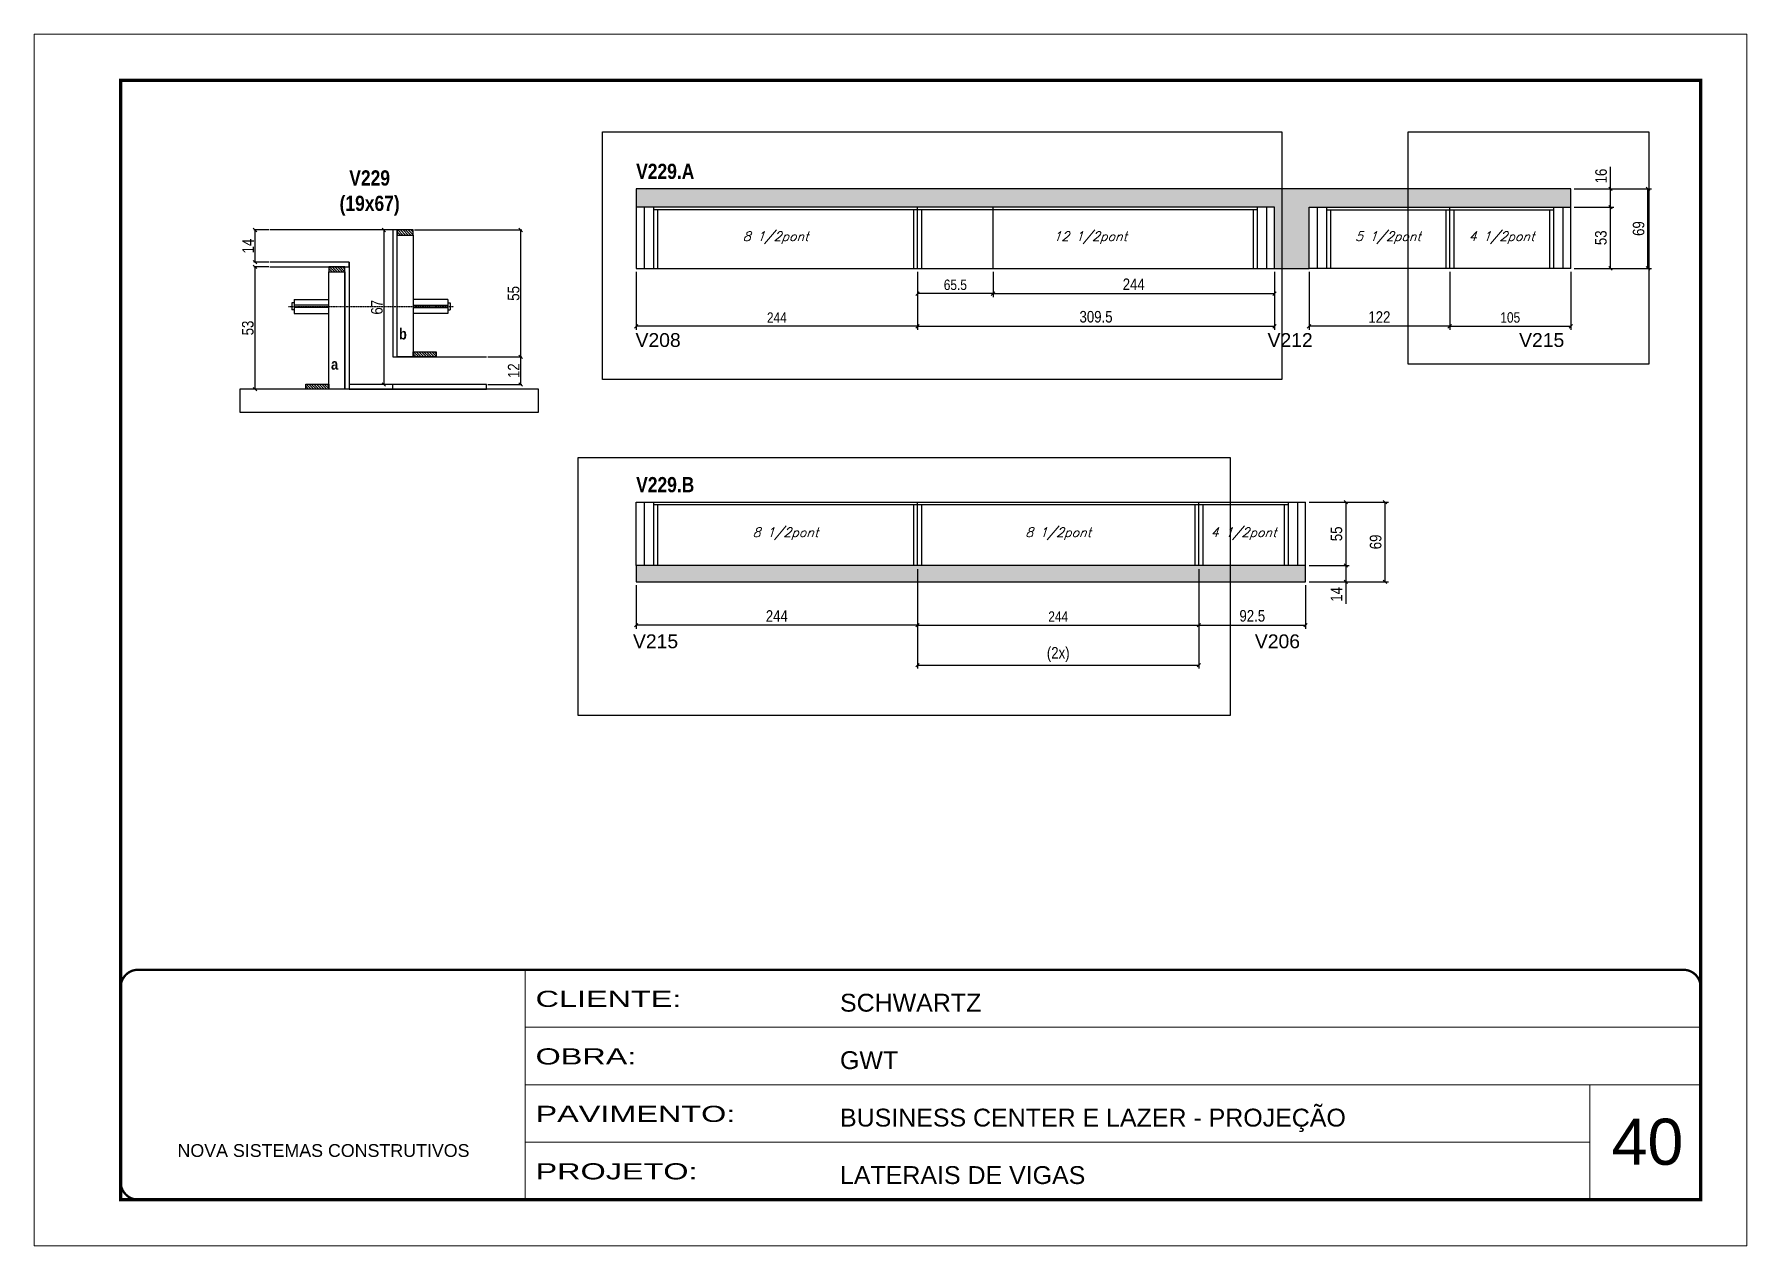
# Model space of a CAD drawing. Extents: x 2603 to 22413, y 1253 to 30260.
# Drawn here: x 7358 to 8843, y 18482 to 19532 of the extents above; entities that cross this region are included whole.
import ezdxf

# ---------------------------------------------------------------- set-up
doc = ezdxf.new("R2010")
doc.units = 0
for name, pattern in [('CONTINUO', [0]), ('DASHED', [0.75, 0.5, -0.25]), ('HIDDEN', [0.375, 0.25, -0.125])]:
    doc.linetypes.add(name, pattern=pattern)
for name, color, linetype in [('5', 5, 'Continuous'), ('barrote', 251, 'Continuous'), ('COTA', 241, 'Continuous'), ('detalhes', 4, 'Continuous'), ('NOMENCLATURA', 7, 'Continuous'), ('Painéis', 200, 'Continuous'), ('SARR_2.2x10', 60, 'Continuous'), ('SARR_2.2x7', 40, 'Continuous'), ('SARR_3.5x7', 81, 'Continuous'), ('TENSOR', 3, 'Continuous'), ('texto', 7, 'Continuous')]:
    doc.layers.add(name, color=color, linetype=linetype)
for name, color, linetype, lineweight in [('CARIMBO', 255, 'Continuous', 9), ('CONCRETO', 251, 'Continuous', 25), ('Folhas', 255, 'Continuous', 9), ('SARRAFO DE PRESSAO', 251, 'DASHED', 9)]:
    doc.layers.add(name, color=color, linetype=linetype, lineweight=lineweight)
doc.styles.add('ARIAL', font='arial.ttf')
doc.styles.add('COTA TECNICA', font='techl___.ttf', dxfattribs={"height": 10})
doc.styles.add('COTA TECNICA 2X', font='techl___.ttf', dxfattribs={"height": 10})
doc.styles.add('COTA TECNICA-50', font='techl___.ttf', dxfattribs={"height": 9})
doc.styles.add('Romans', font='romans.shx')
doc.styles.get("Standard").update_dxf_attribs({"font": 'arial.ttf'})
doc.styles.add('TECNICA', font='techb___.ttf', dxfattribs={"height": 10})
doc.styles.add('Tecnologia', font='')
doc.styles.get('Tecnologia').set_extended_font_data('Forgotten Futurist')
doc.dimstyles.new('COTA PAINEL-50', dxfattribs={"dimtxt": 9, "dimasz": 3, "dimexe": 3, "dimexo": 3, "dimgap": 3, "dimtad": 1, "dimdec": 1, "dimzin": 12, "dimdsep": 46, "dimtxsty": 'COTA TECNICA-50', "dimblk1": 'OBLIQUE', "dimblk2": 'OBLIQUE', "dimsah": 1, "dimcen": 0.9, "dimclrd": 4, "dimclre": 4, "dimclrt": 240, "dimadec": 1, "dimazin": 3, "dimtfac": 1, "dimtdec": 1, "dimtmove": 0, "dimatfit": 3, "dimfxl": 1, "dimtolj": 1, "dimtzin": 12, "dimarcsym": 0})
doc.dimstyles.new('PAINEL', dxfattribs={"dimtxt": 10, "dimasz": 3, "dimexe": 3, "dimexo": 3, "dimgap": 3, "dimtad": 1, "dimdec": 1, "dimzin": 12, "dimdsep": 46, "dimtxsty": 'COTA TECNICA', "dimblk1": 'OBLIQUE', "dimblk2": 'OBLIQUE', "dimsah": 1, "dimcen": 0.9, "dimclrd": 4, "dimclre": 4, "dimclrt": 240, "dimadec": 1, "dimazin": 3, "dimtfac": 1, "dimtdec": 1, "dimtmove": 0, "dimatfit": 3, "dimfxl": 1, "dimtolj": 1, "dimtzin": 12, "dimarcsym": 0})
doc.dimstyles.new('SECAO', dxfattribs={"dimscale": 0.333333, "dimtxt": 5, "dimasz": 9, "dimexe": 3, "dimexo": 3, "dimgap": 3, "dimtad": 1, "dimdec": 1, "dimlfac": 0.5, "dimzin": 12, "dimdsep": 46, "dimtxsty": 'COTA TECNICA 2X', "dimblk1": 'OBLIQUE', "dimblk2": 'OBLIQUE', "dimsah": 1, "dimcen": 0.9, "dimclrd": 4, "dimclre": 4, "dimclrt": 240, "dimadec": 1, "dimazin": 3, "dimtfac": 1, "dimtdec": 1, "dimtmove": 0, "dimatfit": 3, "dimfxl": 1, "dimtolj": 1, "dimtzin": 12, "dimarcsym": 0})

# ---------------------------------------------------------------- blocks, each defined once
blk = doc.blocks.new('9999999999')
at = {"color": 30, "linetype": 'CONTINUO'}
for p, q in [((98564.6, 34230.2), (98564.6, 34429.4)), ((98564.6, 34379.6), (99584, 34379.6)), ((98564.6, 34329.8), (99488, 34329.8)), ((99584, 34329.8), (99488, 34329.8)), ((99488, 34329.8), (99488, 34230.2)), ((98564.6, 34280), (99488, 34280))]:
    blk.add_line(p, q, dxfattribs=at)
at = {"color": 30, "linetype": 'CONTINUO', "const_width": 2}
blk.add_lwpolyline([(99584, 34230.2), (99584, 34414.4, 0.414214), (99569, 34429.4), (98229, 34429.4, 0.414214), (98214, 34414.4), (98214, 34245.2, 0.414214), (98229, 34230.2), (99584, 34230.2)], format="xyb", dxfattribs=at)
at = {"layer": 'Folhas'}
blk.add_lwpolyline([(98139, 34190.2), (99624, 34190.2), (99624, 35240.2), (98139, 35240.2)], close=True, dxfattribs=at)
at = {"layer": 'Folhas', "color": 30, "const_width": 3}
blk.add_lwpolyline([(98214, 34230.2), (99584, 34230.2), (99584, 35200.2), (98214, 35200.2)], close=True, dxfattribs=at)
at = {"color": 7, "linetype": 'Continuous', "ltscale": 5, "style": 'ARIAL'}
for s, height, p in [('SCHWARTZ', 15.48, (98837.7, 34393.1)), ('GWT', 15.48, (98837.7, 34343.3)), ('BUSINESS CENTER E LAZER - PROJEÇÃO', 15.483, (98837.7, 34293.5)), ('NOVA SISTEMAS CONSTRUTIVOS', 11.059, (98263.2, 34267.2)), ('LATERAIS DE VIGAS', 15.483, (98837.7, 34243.7))]:
    blk.add_text(s, height=height, dxfattribs=at).set_placement(p)
at = {"layer": 'Folhas', "color": 7, "style": 'Tecnologia', "width": 1.5}
for s, p in [('CLIENTE:', (98573.7, 34397.2)), ('OBRA:', (98573.7, 34347.3)), ('PAVIMENTO:', (98573.7, 34297.5)), ('PROJETO:', (98573.7, 34247.7))]:
    blk.add_text(s, height=14, dxfattribs=at).set_placement(p)
blk = doc.blocks.new('_Oblique')
at = {"color": 0, "linetype": 'ByBlock', "lineweight": -2}
blk.add_line((-0.5, -0.5), (0.5, 0.5), dxfattribs=at)
blk = doc.blocks.new('*D400')
at = {"layer": 'COTA', "color": 4, "lineweight": -2, "transparency": 16777216}
for p, q in [((7561.3, 19330.4), (7548.4, 19330.4)), ((7549.4, 19224.4), (7549.4, 19330.4)), ((7592.4, 19224.4), (7548.4, 19224.4))]:
    blk.add_line(p, q, dxfattribs=at)
at = {"layer": 'Defpoints', "color": 0, "transparency": 16777216}
for p in [(7549.4, 19330.4), (7562.3, 19330.4), (7593.4, 19224.4)]:
    blk.add_point(p, dxfattribs=at)
at = {"layer": 'COTA', "color": 4, "lineweight": -2, "transparency": 16777216, "xscale": 3, "yscale": 3, "zscale": 3}
for p, rotation in [((7549.4, 19330.4), 90), ((7549.4, 19224.4), 270)]:
    blk.add_blockref('_Oblique', p, dxfattribs=dict(at, rotation=rotation))
at = {"layer": 'COTA', "color": 240, "transparency": 16777216, "insert": (7543.2, 19277.4), "char_height": 10, "attachment_point": 5, "rotation": 90, "style": 'COTA TECNICA 2X'}
blk.add_mtext('\\A1;53', dxfattribs=at)
blk = doc.blocks.new('*D2250')
at = {"layer": 'COTA', "color": 4, "lineweight": -2, "transparency": 16777216}
for p, q in [((7561.3, 19362.4), (7548.4, 19362.4)), ((7549.4, 19334.4), (7549.4, 19362.4)), ((7561.3, 19334.4), (7548.4, 19334.4))]:
    blk.add_line(p, q, dxfattribs=at)
at = {"layer": 'Defpoints', "color": 0, "transparency": 16777216}
for p in [(7549.4, 19362.4), (7562.3, 19362.4), (7562.3, 19334.4)]:
    blk.add_point(p, dxfattribs=at)
at = {"layer": 'COTA', "color": 4, "lineweight": -2, "transparency": 16777216, "xscale": 3, "yscale": 3, "zscale": 3}
for p, rotation in [((7549.4, 19362.4), 90), ((7549.4, 19334.4), 270)]:
    blk.add_blockref('_Oblique', p, dxfattribs=dict(at, rotation=rotation))
at = {"layer": 'COTA', "color": 240, "transparency": 16777216, "insert": (7543.4, 19348.4), "char_height": 10, "attachment_point": 5, "rotation": 90, "style": 'COTA TECNICA 2X'}
blk.add_mtext('\\A1;14', dxfattribs=at)
blk = doc.blocks.new('*D2251')
at = {"layer": 'COTA', "color": 4, "lineweight": -2, "transparency": 16777216}
for p, q in [((7751.3, 19252.4), (7780.8, 19252.4)), ((7779.8, 19228.4), (7779.8, 19252.4)), ((7751.3, 19228.4), (7780.8, 19228.4))]:
    blk.add_line(p, q, dxfattribs=at)
at = {"layer": 'Defpoints', "color": 0, "transparency": 16777216}
for p in [(7750.3, 19252.4), (7779.8, 19252.4), (7750.3, 19228.4)]:
    blk.add_point(p, dxfattribs=at)
at = {"layer": 'COTA', "color": 4, "lineweight": -2, "transparency": 16777216, "xscale": 3, "yscale": 3, "zscale": 3}
for p, rotation in [((7779.8, 19252.4), 90), ((7779.8, 19228.4), 270)]:
    blk.add_blockref('_Oblique', p, dxfattribs=dict(at, rotation=rotation))
at = {"layer": 'COTA', "color": 240, "transparency": 16777216, "insert": (7773.7, 19240.4), "char_height": 10, "attachment_point": 5, "rotation": 90, "style": 'COTA TECNICA 2X'}
blk.add_mtext('\\A1;12', dxfattribs=at)
blk = doc.blocks.new('*D2252')
at = {"layer": 'COTA', "color": 4, "lineweight": -2, "transparency": 16777216}
for p, q in [((7687.6, 19362.4), (7780.8, 19362.4)), ((7779.8, 19252.4), (7779.8, 19362.4)), ((7751.3, 19252.4), (7780.8, 19252.4))]:
    blk.add_line(p, q, dxfattribs=at)
at = {"layer": 'Defpoints', "color": 0, "transparency": 16777216}
for p in [(7686.6, 19362.4), (7779.8, 19362.4), (7750.3, 19252.4)]:
    blk.add_point(p, dxfattribs=at)
at = {"layer": 'COTA', "color": 4, "lineweight": -2, "transparency": 16777216, "xscale": 3, "yscale": 3, "zscale": 3}
for p, rotation in [((7779.8, 19362.4), 90), ((7779.8, 19252.4), 270)]:
    blk.add_blockref('_Oblique', p, dxfattribs=dict(at, rotation=rotation))
at = {"layer": 'COTA', "color": 240, "transparency": 16777216, "insert": (7773.7, 19307.4), "char_height": 10, "attachment_point": 5, "rotation": 90, "style": 'COTA TECNICA 2X'}
blk.add_mtext('\\A1;55', dxfattribs=at)
blk = doc.blocks.new('*D2253')
at = {"layer": 'COTA', "color": 4, "lineweight": -2, "transparency": 16777216}
for p, q in [((7668, 19362.4), (7660.2, 19362.4)), ((7661.2, 19362.4), (7661.2, 19228.4)), ((7668, 19228.4), (7660.2, 19228.4))]:
    blk.add_line(p, q, dxfattribs=at)
at = {"layer": 'Defpoints', "color": 0, "transparency": 16777216}
for p in [(7669, 19362.4), (7661.2, 19228.4), (7669, 19228.4)]:
    blk.add_point(p, dxfattribs=at)
at = {"layer": 'COTA', "color": 4, "lineweight": -2, "transparency": 16777216, "xscale": 3, "yscale": 3, "zscale": 3}
for p, rotation in [((7661.2, 19362.4), 90), ((7661.2, 19228.4), 270)]:
    blk.add_blockref('_Oblique', p, dxfattribs=dict(at, rotation=rotation))
at = {"layer": 'COTA', "color": 240, "transparency": 16777216, "insert": (7655.1, 19295.4), "char_height": 10, "attachment_point": 5, "rotation": 90, "style": 'COTA TECNICA 2X'}
blk.add_mtext('\\A1;67', dxfattribs=at)
blk = doc.blocks.new('*D396')
at = {"layer": 'COTA', "color": 4, "linetype": 'ByBlock', "lineweight": -2, "transparency": 16777216}
for p, q in [((8123.9, 19326.1), (8123.9, 19304.2)), ((8189.4, 19326.1), (8189.4, 19304.2)), ((8189.4, 19307.2), (8123.9, 19307.2))]:
    blk.add_line(p, q, dxfattribs=at)
at = {"layer": 'Defpoints', "color": 0, "linetype": 'ByBlock', "transparency": 16777216}
for p in [(8123.9, 19329.1), (8189.4, 19329.1), (8123.9, 19307.2)]:
    blk.add_point(p, dxfattribs=at)
at = {"layer": 'COTA', "color": 4, "linetype": 'ByBlock', "lineweight": -2, "transparency": 16777216, "xscale": 3, "yscale": 3, "zscale": 3, "rotation": 180}
blk.add_blockref('_Oblique', (8123.9, 19307.2), dxfattribs=at)
at = {"layer": 'COTA', "color": 4, "linetype": 'ByBlock', "lineweight": -2, "transparency": 16777216, "xscale": 3, "yscale": 3, "zscale": 3}
blk.add_blockref('_Oblique', (8189.4, 19307.2), dxfattribs=at)
at = {"layer": 'COTA', "color": 240, "linetype": 'ByBlock', "transparency": 16777216, "insert": (8156.7, 19314.8), "char_height": 9, "attachment_point": 5, "style": 'COTA TECNICA-50'}
blk.add_mtext('\\A1;65.5', dxfattribs=at)
blk = doc.blocks.new('*D2234')
at = {"layer": 'COTA', "color": 4, "linetype": 'ByBlock', "lineweight": -2, "transparency": 16777216}
for p, q in [((7879.9, 19326.1), (7879.9, 19275.9)), ((8123.9, 19326.1), (8123.9, 19275.9)), ((8123.9, 19278.9), (7879.9, 19278.9))]:
    blk.add_line(p, q, dxfattribs=at)
at = {"layer": 'Defpoints', "color": 0, "linetype": 'ByBlock', "transparency": 16777216}
for p in [(7879.9, 19329.1), (8123.9, 19329.1), (7879.9, 19278.9)]:
    blk.add_point(p, dxfattribs=at)
at = {"layer": 'COTA', "color": 4, "linetype": 'ByBlock', "lineweight": -2, "transparency": 16777216, "xscale": 3, "yscale": 3, "zscale": 3, "rotation": 180}
blk.add_blockref('_Oblique', (7879.9, 19278.9), dxfattribs=at)
at = {"layer": 'COTA', "color": 4, "linetype": 'ByBlock', "lineweight": -2, "transparency": 16777216, "xscale": 3, "yscale": 3, "zscale": 3}
blk.add_blockref('_Oblique', (8123.9, 19278.9), dxfattribs=at)
at = {"layer": 'COTA', "color": 240, "linetype": 'ByBlock', "transparency": 16777216, "insert": (8001.9, 19286.4), "char_height": 9, "attachment_point": 5, "style": 'COTA TECNICA-50'}
blk.add_mtext('\\A1;244', dxfattribs=at)
blk = doc.blocks.new('*D2235')
at = {"layer": 'COTA', "color": 4, "linetype": 'ByBlock', "lineweight": -2, "transparency": 16777216}
for p, q in [((8189.4, 19326.1), (8189.4, 19304.2)), ((8433.4, 19326.1), (8433.4, 19304.2)), ((8189.4, 19307.2), (8433.4, 19307.2))]:
    blk.add_line(p, q, dxfattribs=at)
at = {"layer": 'Defpoints', "color": 0, "linetype": 'ByBlock', "transparency": 16777216}
for p in [(8189.4, 19329.1), (8433.4, 19329.1), (8433.4, 19307.2)]:
    blk.add_point(p, dxfattribs=at)
at = {"layer": 'COTA', "color": 4, "linetype": 'ByBlock', "lineweight": -2, "transparency": 16777216, "xscale": 3, "yscale": 3, "zscale": 3, "rotation": 180}
blk.add_blockref('_Oblique', (8189.4, 19307.2), dxfattribs=at)
at = {"layer": 'COTA', "color": 4, "linetype": 'ByBlock', "lineweight": -2, "transparency": 16777216, "xscale": 3, "yscale": 3, "zscale": 3}
blk.add_blockref('_Oblique', (8433.4, 19307.2), dxfattribs=at)
at = {"layer": 'COTA', "color": 240, "linetype": 'ByBlock', "transparency": 16777216, "insert": (8311.4, 19315.3), "char_height": 10, "attachment_point": 5, "style": 'COTA TECNICA'}
blk.add_mtext('\\A1;244', dxfattribs=at)
blk = doc.blocks.new('*D2236')
at = {"layer": 'COTA', "color": 4, "linetype": 'ByBlock', "lineweight": -2, "transparency": 16777216}
for p, q in [((8123.9, 19326.1), (8123.9, 19275.9)), ((8433.4, 19326.1), (8433.4, 19275.9)), ((8123.9, 19278.9), (8433.4, 19278.9))]:
    blk.add_line(p, q, dxfattribs=at)
at = {"layer": 'Defpoints', "color": 0, "linetype": 'ByBlock', "transparency": 16777216}
for p in [(8123.9, 19329.1), (8433.4, 19329.1), (8433.4, 19278.9)]:
    blk.add_point(p, dxfattribs=at)
at = {"layer": 'COTA', "color": 4, "linetype": 'ByBlock', "lineweight": -2, "transparency": 16777216, "xscale": 3, "yscale": 3, "zscale": 3, "rotation": 180}
blk.add_blockref('_Oblique', (8123.9, 19278.9), dxfattribs=at)
at = {"layer": 'COTA', "color": 4, "linetype": 'ByBlock', "lineweight": -2, "transparency": 16777216, "xscale": 3, "yscale": 3, "zscale": 3}
blk.add_blockref('_Oblique', (8433.4, 19278.9), dxfattribs=at)
at = {"layer": 'COTA', "color": 240, "linetype": 'ByBlock', "transparency": 16777216, "insert": (8278.7, 19287.1), "char_height": 10, "attachment_point": 5, "style": 'COTA TECNICA'}
blk.add_mtext('\\A1;309.5', dxfattribs=at)
blk = doc.blocks.new('*D397')
at = {"layer": 'COTA', "color": 4, "linetype": 'ByBlock', "lineweight": -2, "transparency": 16777216}
for p, q in [((8585.4, 19326.1), (8585.4, 19275.9)), ((8690.4, 19326.1), (8690.4, 19275.9)), ((8585.4, 19278.9), (8690.4, 19278.9))]:
    blk.add_line(p, q, dxfattribs=at)
at = {"layer": 'Defpoints', "color": 0, "linetype": 'ByBlock', "transparency": 16777216}
for p in [(8585.4, 19329.1), (8690.4, 19329.1), (8690.4, 19278.9)]:
    blk.add_point(p, dxfattribs=at)
at = {"layer": 'COTA', "color": 4, "linetype": 'ByBlock', "lineweight": -2, "transparency": 16777216, "xscale": 3, "yscale": 3, "zscale": 3, "rotation": 180}
blk.add_blockref('_Oblique', (8585.4, 19278.9), dxfattribs=at)
at = {"layer": 'COTA', "color": 4, "linetype": 'ByBlock', "lineweight": -2, "transparency": 16777216, "xscale": 3, "yscale": 3, "zscale": 3}
blk.add_blockref('_Oblique', (8690.4, 19278.9), dxfattribs=at)
at = {"layer": 'COTA', "color": 240, "linetype": 'ByBlock', "transparency": 16777216, "insert": (8637.9, 19286.5), "char_height": 9, "attachment_point": 5, "style": 'COTA TECNICA-50'}
blk.add_mtext('\\A1;105', dxfattribs=at)
blk = doc.blocks.new('*D2237')
at = {"layer": 'COTA', "color": 4, "linetype": 'ByBlock', "lineweight": -2, "transparency": 16777216}
for p, q in [((8463.4, 19326.1), (8463.4, 19275.9)), ((8585.4, 19326.1), (8585.4, 19275.9)), ((8585.4, 19278.9), (8463.4, 19278.9))]:
    blk.add_line(p, q, dxfattribs=at)
at = {"layer": 'Defpoints', "color": 0, "linetype": 'ByBlock', "transparency": 16777216}
for p in [(8463.4, 19329.1), (8585.4, 19329.1), (8463.4, 19278.9)]:
    blk.add_point(p, dxfattribs=at)
at = {"layer": 'COTA', "color": 4, "linetype": 'ByBlock', "lineweight": -2, "transparency": 16777216, "xscale": 3, "yscale": 3, "zscale": 3, "rotation": 180}
blk.add_blockref('_Oblique', (8463.4, 19278.9), dxfattribs=at)
at = {"layer": 'COTA', "color": 4, "linetype": 'ByBlock', "lineweight": -2, "transparency": 16777216, "xscale": 3, "yscale": 3, "zscale": 3}
blk.add_blockref('_Oblique', (8585.4, 19278.9), dxfattribs=at)
at = {"layer": 'COTA', "color": 240, "linetype": 'ByBlock', "transparency": 16777216, "insert": (8524.4, 19286.9), "char_height": 10, "attachment_point": 5, "style": 'COTA TECNICA'}
blk.add_mtext('\\A1;122', dxfattribs=at)
blk = doc.blocks.new('*D2238')
at = {"layer": 'COTA', "color": 4, "linetype": 'ByBlock', "lineweight": -2, "transparency": 16777216}
for p, q in [((8693.4, 19382.1), (8727.8, 19382.1)), ((8724.8, 19329.1), (8724.8, 19382.1)), ((8693.4, 19329.1), (8727.8, 19329.1))]:
    blk.add_line(p, q, dxfattribs=at)
at = {"layer": 'Defpoints', "color": 0, "linetype": 'ByBlock', "transparency": 16777216}
for p in [(8690.4, 19382.1), (8724.8, 19382.1), (8690.4, 19329.1)]:
    blk.add_point(p, dxfattribs=at)
at = {"layer": 'COTA', "color": 4, "linetype": 'ByBlock', "lineweight": -2, "transparency": 16777216, "xscale": 3, "yscale": 3, "zscale": 3}
for p, rotation in [((8724.8, 19382.1), 90), ((8724.8, 19329.1), 270)]:
    blk.add_blockref('_Oblique', p, dxfattribs=dict(at, rotation=rotation))
at = {"layer": 'COTA', "color": 240, "linetype": 'ByBlock', "transparency": 16777216, "insert": (8716.5, 19355.6), "char_height": 10, "attachment_point": 5, "rotation": 90, "style": 'COTA TECNICA'}
blk.add_mtext('\\A1;53', dxfattribs=at)
blk = doc.blocks.new('*D2239')
at = {"layer": 'COTA', "color": 4, "linetype": 'ByBlock', "lineweight": -2, "transparency": 16777216}
for p, q in [((8724.8, 19398.1), (8724.8, 19417.1)), ((8693.4, 19398.1), (8727.8, 19398.1)), ((8724.8, 19382.1), (8724.8, 19398.1)), ((8693.4, 19382.1), (8727.8, 19382.1))]:
    blk.add_line(p, q, dxfattribs=at)
at = {"layer": 'Defpoints', "color": 0, "linetype": 'ByBlock', "transparency": 16777216}
for p in [(8690.4, 19398.1), (8724.8, 19398.1), (8690.4, 19382.1)]:
    blk.add_point(p, dxfattribs=at)
at = {"layer": 'COTA', "color": 4, "linetype": 'ByBlock', "lineweight": -2, "transparency": 16777216, "xscale": 3, "yscale": 3, "zscale": 3}
for p, rotation in [((8724.8, 19398.1), 90), ((8724.8, 19382.1), 270)]:
    blk.add_blockref('_Oblique', p, dxfattribs=dict(at, rotation=rotation))
at = {"layer": 'COTA', "color": 240, "linetype": 'ByBlock', "transparency": 16777216, "insert": (8716.7, 19409.1), "char_height": 10, "attachment_point": 5, "rotation": 90, "style": 'COTA TECNICA'}
blk.add_mtext('\\A1;16', dxfattribs=at)
blk = doc.blocks.new('*D2240')
at = {"layer": 'COTA', "color": 4, "linetype": 'ByBlock', "lineweight": -2, "transparency": 16777216}
for p, q in [((8693.4, 19398.1), (8760.3, 19398.1)), ((8757.3, 19329.1), (8757.3, 19398.1)), ((8693.4, 19329.1), (8760.3, 19329.1))]:
    blk.add_line(p, q, dxfattribs=at)
at = {"layer": 'Defpoints', "color": 0, "linetype": 'ByBlock', "transparency": 16777216}
for p in [(8690.4, 19398.1), (8757.3, 19398.1), (8690.4, 19329.1)]:
    blk.add_point(p, dxfattribs=at)
at = {"layer": 'COTA', "color": 4, "linetype": 'ByBlock', "lineweight": -2, "transparency": 16777216, "xscale": 3, "yscale": 3, "zscale": 3}
for p, rotation in [((8757.3, 19398.1), 90), ((8757.3, 19329.1), 270)]:
    blk.add_blockref('_Oblique', p, dxfattribs=dict(at, rotation=rotation))
at = {"layer": 'COTA', "color": 240, "linetype": 'ByBlock', "transparency": 16777216, "insert": (8749.2, 19363.6), "char_height": 10, "attachment_point": 5, "rotation": 90, "style": 'COTA TECNICA'}
blk.add_mtext('\\A1;69', dxfattribs=at)
blk = doc.blocks.new('*D398')
at = {"layer": 'COTA', "color": 4, "linetype": 'ByBlock', "lineweight": -2, "transparency": 16777216}
for p, q in [((8123.9, 19068.5), (8123.9, 19016.8)), ((8367.9, 19068.5), (8367.9, 19016.8)), ((8123.9, 19019.8), (8367.9, 19019.8))]:
    blk.add_line(p, q, dxfattribs=at)
at = {"layer": 'Defpoints', "color": 0, "linetype": 'ByBlock', "transparency": 16777216}
for p in [(8123.9, 19071.5), (8367.9, 19071.5), (8367.9, 19019.8)]:
    blk.add_point(p, dxfattribs=at)
at = {"layer": 'COTA', "color": 4, "linetype": 'ByBlock', "lineweight": -2, "transparency": 16777216, "xscale": 3, "yscale": 3, "zscale": 3, "rotation": 180}
blk.add_blockref('_Oblique', (8123.9, 19019.8), dxfattribs=at)
at = {"layer": 'COTA', "color": 4, "linetype": 'ByBlock', "lineweight": -2, "transparency": 16777216, "xscale": 3, "yscale": 3, "zscale": 3}
blk.add_blockref('_Oblique', (8367.9, 19019.8), dxfattribs=at)
at = {"layer": 'COTA', "color": 240, "linetype": 'ByBlock', "transparency": 16777216, "insert": (8245.9, 19027.3), "char_height": 9, "attachment_point": 5, "style": 'COTA TECNICA-50'}
blk.add_mtext('\\A1;244', dxfattribs=at)
blk = doc.blocks.new('*D2241')
at = {"layer": 'COTA', "color": 4, "linetype": 'ByBlock', "lineweight": -2, "transparency": 16777216}
for p, q in [((8123.9, 19068.5), (8123.9, 19016.8)), ((7879.9, 19054.5), (7879.9, 19016.8)), ((8123.9, 19019.8), (7879.9, 19019.8))]:
    blk.add_line(p, q, dxfattribs=at)
at = {"layer": 'Defpoints', "color": 0, "linetype": 'ByBlock', "transparency": 16777216}
for p in [(8123.9, 19071.5), (7879.9, 19057.5), (7879.9, 19019.8)]:
    blk.add_point(p, dxfattribs=at)
at = {"layer": 'COTA', "color": 4, "linetype": 'ByBlock', "lineweight": -2, "transparency": 16777216, "xscale": 3, "yscale": 3, "zscale": 3, "rotation": 180}
blk.add_blockref('_Oblique', (7879.9, 19019.8), dxfattribs=at)
at = {"layer": 'COTA', "color": 4, "linetype": 'ByBlock', "lineweight": -2, "transparency": 16777216, "xscale": 3, "yscale": 3, "zscale": 3}
blk.add_blockref('_Oblique', (8123.9, 19019.8), dxfattribs=at)
at = {"layer": 'COTA', "color": 240, "linetype": 'ByBlock', "transparency": 16777216, "insert": (8001.9, 19027.8), "char_height": 10, "attachment_point": 5, "style": 'COTA TECNICA'}
blk.add_mtext('\\A1;244', dxfattribs=at)
blk = doc.blocks.new('*D2242')
at = {"layer": 'COTA', "color": 4, "linetype": 'ByBlock', "lineweight": -2, "transparency": 16777216}
for p, q in [((8463.4, 19126.5), (8498.3, 19126.5)), ((8495.3, 19126.5), (8495.3, 19071.5)), ((8463.4, 19071.5), (8498.3, 19071.5))]:
    blk.add_line(p, q, dxfattribs=at)
at = {"layer": 'Defpoints', "color": 0, "linetype": 'ByBlock', "transparency": 16777216}
for p in [(8460.4, 19126.5), (8460.4, 19071.5), (8495.3, 19071.5)]:
    blk.add_point(p, dxfattribs=at)
at = {"layer": 'COTA', "color": 4, "linetype": 'ByBlock', "lineweight": -2, "transparency": 16777216, "xscale": 3, "yscale": 3, "zscale": 3}
for p, rotation in [((8495.3, 19126.5), 90), ((8495.3, 19071.5), 270)]:
    blk.add_blockref('_Oblique', p, dxfattribs=dict(at, rotation=rotation))
at = {"layer": 'COTA', "color": 240, "linetype": 'ByBlock', "transparency": 16777216, "insert": (8487.2, 19099), "char_height": 10, "attachment_point": 5, "rotation": 90, "style": 'COTA TECNICA'}
blk.add_mtext('\\A1;55', dxfattribs=at)
blk = doc.blocks.new('*D2243')
at = {"layer": 'COTA', "color": 4, "linetype": 'ByBlock', "lineweight": -2, "transparency": 16777216}
for p, q in [((8463.4, 19071.5), (8498.3, 19071.5)), ((8495.3, 19071.5), (8495.3, 19057.5)), ((8463.4, 19057.5), (8498.3, 19057.5)), ((8495.3, 19057.5), (8495.3, 19038.4))]:
    blk.add_line(p, q, dxfattribs=at)
at = {"layer": 'Defpoints', "color": 0, "linetype": 'ByBlock', "transparency": 16777216}
for p in [(8460.4, 19071.5), (8460.4, 19057.5), (8495.3, 19057.5)]:
    blk.add_point(p, dxfattribs=at)
at = {"layer": 'COTA', "color": 4, "linetype": 'ByBlock', "lineweight": -2, "transparency": 16777216, "xscale": 3, "yscale": 3, "zscale": 3}
for p, rotation in [((8495.3, 19071.5), 90), ((8495.3, 19057.5), 270)]:
    blk.add_blockref('_Oblique', p, dxfattribs=dict(at, rotation=rotation))
at = {"layer": 'COTA', "color": 240, "linetype": 'ByBlock', "transparency": 16777216, "insert": (8487.2, 19046.5), "char_height": 10, "attachment_point": 5, "rotation": 90, "style": 'COTA TECNICA'}
blk.add_mtext('\\A1;14', dxfattribs=at)
blk = doc.blocks.new('*D2244')
at = {"layer": 'COTA', "color": 4, "linetype": 'ByBlock', "lineweight": -2, "transparency": 16777216}
for p, q in [((8463.4, 19126.5), (8532.3, 19126.5)), ((8529.3, 19057.5), (8529.3, 19126.5)), ((8463.4, 19057.5), (8532.3, 19057.5))]:
    blk.add_line(p, q, dxfattribs=at)
at = {"layer": 'Defpoints', "color": 0, "linetype": 'ByBlock', "transparency": 16777216}
for p in [(8460.4, 19126.5), (8529.3, 19126.5), (8460.4, 19057.5)]:
    blk.add_point(p, dxfattribs=at)
at = {"layer": 'COTA', "color": 4, "linetype": 'ByBlock', "lineweight": -2, "transparency": 16777216, "xscale": 3, "yscale": 3, "zscale": 3}
for p, rotation in [((8529.3, 19126.5), 90), ((8529.3, 19057.5), 270)]:
    blk.add_blockref('_Oblique', p, dxfattribs=dict(at, rotation=rotation))
at = {"layer": 'COTA', "color": 240, "linetype": 'ByBlock', "transparency": 16777216, "insert": (8521.2, 19092), "char_height": 10, "attachment_point": 5, "rotation": 90, "style": 'COTA TECNICA'}
blk.add_mtext('\\A1;69', dxfattribs=at)
blk = doc.blocks.new('*D1525')
at = {"layer": 'COTA', "color": 4, "linetype": 'ByBlock', "lineweight": -2, "transparency": 16777216}
for p, q in [((8367.9, 19068.5), (8367.9, 19016.8)), ((8460.4, 19054.5), (8460.4, 19016.8)), ((8367.9, 19019.8), (8460.4, 19019.8))]:
    blk.add_line(p, q, dxfattribs=at)
at = {"layer": 'Defpoints', "color": 0, "linetype": 'ByBlock', "transparency": 16777216}
for p in [(8367.9, 19071.5), (8460.4, 19057.5), (8460.4, 19019.8)]:
    blk.add_point(p, dxfattribs=at)
at = {"layer": 'COTA', "color": 4, "linetype": 'ByBlock', "lineweight": -2, "transparency": 16777216, "xscale": 3, "yscale": 3, "zscale": 3, "rotation": 180}
blk.add_blockref('_Oblique', (8367.9, 19019.8), dxfattribs=at)
at = {"layer": 'COTA', "color": 4, "linetype": 'ByBlock', "lineweight": -2, "transparency": 16777216, "xscale": 3, "yscale": 3, "zscale": 3}
blk.add_blockref('_Oblique', (8460.4, 19019.8), dxfattribs=at)
at = {"layer": 'COTA', "color": 240, "linetype": 'ByBlock', "transparency": 16777216, "insert": (8414.2, 19027.9), "char_height": 10, "attachment_point": 5, "style": 'COTA TECNICA'}
blk.add_mtext('\\A1;92.5', dxfattribs=at)
blk = doc.blocks.new('*D1526')
at = {"layer": 'COTA', "color": 4, "linetype": 'ByBlock', "lineweight": -2, "transparency": 16777216}
for p, q in [((8123.9, 19068.5), (8123.9, 18982.2)), ((8367.9, 19068.5), (8367.9, 18982.2)), ((8123.9, 18985.2), (8367.9, 18985.2))]:
    blk.add_line(p, q, dxfattribs=at)
at = {"layer": 'Defpoints', "color": 0, "linetype": 'ByBlock', "transparency": 16777216}
for p in [(8123.9, 19071.5), (8367.9, 19071.5), (8367.9, 18985.2)]:
    blk.add_point(p, dxfattribs=at)
at = {"layer": 'COTA', "color": 4, "linetype": 'ByBlock', "lineweight": -2, "transparency": 16777216, "xscale": 3, "yscale": 3, "zscale": 3, "rotation": 180}
blk.add_blockref('_Oblique', (8123.9, 18985.2), dxfattribs=at)
at = {"layer": 'COTA', "color": 4, "linetype": 'ByBlock', "lineweight": -2, "transparency": 16777216, "xscale": 3, "yscale": 3, "zscale": 3}
blk.add_blockref('_Oblique', (8367.9, 18985.2), dxfattribs=at)
at = {"layer": 'COTA', "color": 240, "linetype": 'ByBlock', "transparency": 16777216, "insert": (8245.9, 18994.4), "char_height": 10, "attachment_point": 5, "style": 'COTA TECNICA'}
blk.add_mtext('\\A1;(2x)', dxfattribs=at)

msp = doc.modelspace()

# ---------------------------------------------------------------- hatches: boundary and pattern name
at = {"layer": 'COTA', "linetype": 'ByBlock'}
h = msp.add_hatch(dxfattribs=at)
h.set_pattern_fill('AR-CONC', color=256, scale=0.03)
h.set_pattern_definition([(50, (-126390.5314, -5371.0305), (5.46554007, -0.47817257), [0.5715, -6.2865]), (355, (-126390.5314, -5371.0305), (-1.05730264, 5.73170536), [0.4572, -5.02921753]), (100.4514447, (-126390.076, -5371.0704), (4.40823741, 5.25353256), [0.48570026, -5.34270734]), (46.1842, (-126390.5314, -5369.5065), (8.13237123, -1.26126984), [0.85725, -9.42975]), (96.6355576, (-126389.854, -5369.612), (7.122124, 7.42278374), [0.7285507, -8.01406824]), (351.184151, (-126390.531, -5369.5065), (7.122124, 7.42278374), [0.685799, -7.54379196]), (21, (-126389.7694, -5369.8875), (4.54843174, -3.06795595), [0.5715, -6.2865]), (326, (-126389.7694, -5369.8875), (1.85406085, 5.52563898), [0.4572, -5.0292]), (71.451445, (-126389.3904, -5370.143), (6.40249258, 2.45768307), [0.48570026, -5.34269813]), (37.5, (-126390.5314, -5371.0305), (0.092658098, 2.536651166), [0, -4.96824, 0, -5.1054, 0, -5.04825]), (7.5, (-126390.5314, -5371.0305), (2.004589875, 3.005417245), [0, -2.91084, 0, -4.85394, 0, -1.92405]), (327.5, (-126392.2307, -5371.0305), (4.067717855, -0.17186232), [0, -1.905, 0, -5.9436, 0, -7.8867]), (317.5, (-126392.9927, -5371.0305), (4.44387544, 0.76279473), [0, -2.4765, 0, -3.94716, 0, -5.6007])])
h.paths.add_polyline_path([(8463.41, 19382.08), (8690.41, 19382.08), (8690.41, 19398.08), (7879.91, 19398.08), (7879.91, 19382.08), (8433.41, 19382.08), (8433.41, 19329.08), (8463.41, 19329.08)])
h = msp.add_hatch(dxfattribs=at)
h.set_pattern_fill('AR-CONC', color=256, scale=0.03)
h.set_pattern_definition([(50, (-124455.2434, -5152.6977), (5.46554007, -0.47817257), [0.5715, -6.2865]), (355, (-124455.2434, -5152.6977), (-1.05730264, 5.73170536), [0.4572, -5.02921753]), (100.4514447, (-124454.788, -5152.7375), (4.40823741, 5.25353256), [0.48570026, -5.34270734]), (46.1842, (-124455.2434, -5151.174), (8.13237123, -1.26126984), [0.85725, -9.42975]), (96.6355576, (-124454.566, -5151.279), (7.122124, 7.42278374), [0.7285507, -8.01406824]), (351.184151, (-124455.243, -5151.174), (7.122124, 7.42278374), [0.685799, -7.54379196]), (21, (-124454.4814, -5151.5547), (4.54843174, -3.06795595), [0.5715, -6.2865]), (326, (-124454.4814, -5151.5547), (1.85406085, 5.52563898), [0.4572, -5.0292]), (71.451445, (-124454.1023, -5151.8104), (6.40249258, 2.45768307), [0.48570026, -5.34269813]), (37.5, (-124455.2434, -5152.6977), (0.092658098, 2.536651166), [0, -4.96824, 0, -5.1054, 0, -5.04825]), (7.5, (-124455.2434, -5152.6977), (2.004589875, 3.005417245), [0, -2.91084, 0, -4.85394, 0, -1.92405]), (327.5, (-124456.9426, -5152.6977), (4.067717855, -0.17186232), [0, -1.905, 0, -5.9436, 0, -7.8867]), (317.5, (-124457.7046, -5152.6977), (4.44387544, 0.76279473), [0, -2.4765, 0, -3.94716, 0, -5.6007])])
h.paths.add_polyline_path([(8460.41, 19057.53), (8460.41, 19071.53), (7879.91, 19071.53), (7879.91, 19057.53)])
at = {"layer": 'SARR_2.2x10'}
h = msp.add_hatch(dxfattribs=at)
h.set_pattern_fill('ANSI31', color=256, scale=0.5, angle=90)
h.set_pattern_definition([(135, (40880.0942, -104259.7916), (-1.122532015, -1.122532015), [])])
h.paths.add_polyline_path([(7686.56, 19256.78), (7686.56, 19252.38), (7706.56, 19252.38), (7706.56, 19256.78)])
h = msp.add_hatch(dxfattribs=at)
h.set_pattern_fill('ANSI31', color=256, scale=0.5, angle=90)
h.set_pattern_definition([(135, (40786.8942, -104287.7916), (-1.122532015, -1.122532015), [])])
h.paths.add_polyline_path([(7593.36, 19228.78), (7593.36, 19224.38), (7613.36, 19224.38), (7613.36, 19228.78)])
at = {"layer": 'SARR_2.2x7'}
h = msp.add_hatch(dxfattribs=at)
h.set_pattern_fill('ANSI31', color=256, scale=0.5, angle=90)
h.set_pattern_definition([(135, (40778.8942, -104154.1916), (-1.122532015, -1.122532015), [])])
h.paths.add_polyline_path([(7672.56, 19362.38), (7672.56, 19357.98), (7686.56, 19357.98), (7686.56, 19362.38)])
h = msp.add_hatch(dxfattribs=at)
h.set_pattern_fill('ANSI31', color=256, scale=0.5, angle=90)
h.set_pattern_definition([(135, (40719.6942, -104186.1916), (-1.122532015, -1.122532015), [])])
h.paths.add_polyline_path([(7613.36, 19330.38), (7613.36, 19325.98), (7627.36, 19325.98), (7627.36, 19330.38)])

# ---------------------------------------------------------------- linework, layer by layer
at = {"ltscale": 3}
for p, q in [((7581.36, 19299.1), (7581.36, 19293.1)), ((7583.36, 19299.1), (7581.36, 19299.1)), ((7583.36, 19293.1), (7581.36, 19293.1)), ((7583.36, 19302.1), (7583.36, 19290.1)), ((7583.36, 19302.1), (7613.36, 19302.1)), ((7613.36, 19297.1), (7583.36, 19297.1)), ((7613.36, 19295.1), (7583.36, 19295.1)), ((7716.56, 19302.1), (7686.56, 19302.1)), ((7686.56, 19297.1), (7716.56, 19297.1)), ((7686.56, 19295.1), (7716.56, 19295.1)), ((7716.56, 19302.1), (7716.56, 19290.1)), ((7716.56, 19299.1), (7718.56, 19299.1)), ((7716.56, 19293.1), (7718.56, 19293.1)), ((7718.56, 19299.1), (7718.56, 19293.1)), ((7583.36, 19290.1), (7613.36, 19290.1)), ((7716.56, 19290.1), (7686.56, 19290.1))]:
    msp.add_line(p, q, dxfattribs=at)
at = {"layer": 'barrote', "elevation": 0}
msp.add_lwpolyline([(7536.28, 19204.38), (7795.14, 19204.38), (7795.14, 19224.38), (7536.28, 19224.38)], close=True, dxfattribs=at)
at = {"layer": 'CONCRETO', "linetype": 'Continuous'}
for p, q in [((7668.96, 19362.38), (7562.26, 19362.38)), ((7668.96, 19362.38), (7668.96, 19252.38)), ((7630.96, 19334.38), (7630.96, 19228.38)), ((7668.96, 19252.38), (7750.28, 19252.38))]:
    msp.add_line(p, q, dxfattribs=at)
at = {"layer": 'COTA', "linetype": 'ByBlock'}
for p, q in [((8690.41, 19398.08), (7879.91, 19398.08)), ((7879.91, 19398.08), (7879.91, 19382.08)), ((8690.41, 19382.08), (8690.41, 19398.08)), ((8433.41, 19329.08), (8463.41, 19329.08)), ((7879.91, 19071.53), (7879.91, 19057.53)), ((8460.41, 19057.53), (8460.41, 19071.53)), ((7879.91, 19057.53), (8460.41, 19057.53))]:
    msp.add_line(p, q, dxfattribs=at)
at = {"layer": 'COTA'}
for points in [[(7850.71, 19447.54), (8439.76, 19447.54), (8439.76, 19232.91), (7850.71, 19232.91)], [(8549.23, 19447.56), (8757.95, 19447.56), (8757.95, 19245.97), (8549.23, 19245.97)], [(7829.59, 19165.16), (8395.12, 19165.16), (8395.12, 18941.56), (7829.59, 18941.56)]]:
    msp.add_lwpolyline(points, close=True, dxfattribs=at)
at = {"layer": 'Painéis', "linetype": 'Continuous'}
for p, q in [((7879.91, 19382.08), (7879.91, 19329.08)), ((8433.41, 19382.08), (7879.91, 19382.08)), ((8123.91, 19329.08), (8123.91, 19382.08)), ((8189.41, 19329.08), (8189.41, 19382.08)), ((8433.41, 19329.08), (8433.41, 19382.08)), ((8463.41, 19329.08), (8463.41, 19382.08)), ((8463.41, 19382.08), (8690.41, 19382.08)), ((8585.41, 19329.08), (8585.41, 19382.08)), ((8690.41, 19329.08), (8690.41, 19382.08)), ((7879.91, 19329.08), (8433.41, 19329.08)), ((8690.41, 19329.08), (8463.41, 19329.08)), ((7668.96, 19224.38), (7668.96, 19228.38)), ((7879.91, 19071.53), (7879.91, 19126.53)), ((7879.91, 19126.53), (8460.41, 19126.53)), ((8123.91, 19071.53), (8123.91, 19126.53)), ((8367.91, 19071.53), (8367.91, 19126.53)), ((8460.41, 19071.53), (8460.41, 19126.53)), ((8460.41, 19071.53), (7879.91, 19071.53))]:
    msp.add_line(p, q, dxfattribs=at)
for points in [[(7672.56, 19252.38), (7672.56, 19362.38), (7668.96, 19362.38), (7668.96, 19252.38)], [(7750.28, 19228.38), (7630.96, 19228.38), (7630.96, 19224.38), (7750.28, 19224.38)]]:
    msp.add_lwpolyline(points, close=True, dxfattribs=at)
msp.add_lwpolyline([(7562.26, 19330.38), (7630.96, 19330.38), (7630.96, 19334.38), (7562.26, 19334.38)], dxfattribs=at)
at = {"layer": 'Painéis', "linetype": 'Continuous', "elevation": 0}
msp.add_lwpolyline([(7627.36, 19224.38), (7627.36, 19330.38), (7630.96, 19330.38), (7630.96, 19224.38)], close=True, dxfattribs=at)
at = {"layer": 'SARR_2.2x10'}
msp.add_lwpolyline([(7686.56, 19256.78), (7706.56, 19256.78), (7706.56, 19252.38), (7686.56, 19252.38)], close=True, dxfattribs=at)
at = {"layer": 'SARR_2.2x10', "elevation": 0}
msp.add_lwpolyline([(7593.36, 19228.78), (7613.36, 19228.78), (7613.36, 19224.38), (7593.36, 19224.38)], close=True, dxfattribs=at)
at = {"layer": 'SARR_2.2x7', "linetype": 'Continuous'}
for p, q in [((7886.91, 19382.08), (7886.91, 19329.08)), ((8123.91, 19379.88), (7894.91, 19379.88)), ((8418.41, 19379.88), (8123.91, 19379.88)), ((8426.41, 19382.08), (8426.41, 19329.08)), ((8470.41, 19382.08), (8470.41, 19329.08)), ((8478.41, 19379.88), (8585.41, 19379.88)), ((8585.41, 19379.88), (8675.41, 19379.88)), ((8683.41, 19382.08), (8683.41, 19329.08)), ((7886.91, 19126.53), (7886.91, 19071.53)), ((7894.91, 19124.33), (8123.91, 19124.33)), ((8123.91, 19124.33), (8367.91, 19124.33)), ((8367.91, 19124.33), (8445.41, 19124.33)), ((8453.41, 19126.53), (8453.41, 19071.53))]:
    msp.add_line(p, q, dxfattribs=at)
at = {"layer": 'SARR_2.2x7', "elevation": 0}
msp.add_lwpolyline([(7686.56, 19362.38), (7672.56, 19362.38), (7672.56, 19357.98), (7686.56, 19357.98)], close=True, dxfattribs=at)
at = {"layer": 'SARR_2.2x7'}
msp.add_lwpolyline([(7627.36, 19330.38), (7613.36, 19330.38), (7613.36, 19325.98), (7627.36, 19325.98)], close=True, dxfattribs=at)
at = {"layer": 'SARR_3.5x7'}
for p, q in [((7894.91, 19382.08), (7894.91, 19329.08)), ((7898.41, 19379.88), (7898.41, 19329.08)), ((8120.41, 19379.88), (8120.41, 19329.08)), ((8127.41, 19379.88), (8127.41, 19329.08)), ((8414.91, 19379.88), (8414.91, 19329.08)), ((8418.41, 19382.08), (8418.41, 19329.08)), ((8478.41, 19382.08), (8478.41, 19329.08)), ((8481.91, 19379.88), (8481.91, 19329.08)), ((8581.91, 19379.88), (8581.91, 19329.08)), ((8588.91, 19379.88), (8588.91, 19329.08)), ((8671.91, 19379.88), (8671.91, 19329.08)), ((8675.41, 19382.08), (8675.41, 19329.08)), ((7894.91, 19126.53), (7894.91, 19071.53)), ((7898.41, 19124.33), (7898.41, 19071.53)), ((8120.41, 19124.33), (8120.41, 19071.53)), ((8127.41, 19124.33), (8127.41, 19071.53)), ((8364.41, 19124.33), (8364.41, 19071.53)), ((8371.41, 19124.33), (8371.41, 19071.53)), ((8441.91, 19124.33), (8441.91, 19071.53)), ((8445.41, 19126.53), (8445.41, 19071.53))]:
    msp.add_line(p, q, dxfattribs=at)
msp.add_lwpolyline([(7672.56, 19357.98), (7686.56, 19357.98), (7686.56, 19252.38), (7672.56, 19252.38)], close=True, dxfattribs=at)
at = {"layer": 'SARR_3.5x7', "elevation": 0}
msp.add_lwpolyline([(7613.36, 19325.98), (7627.36, 19325.98), (7627.36, 19224.38), (7613.36, 19224.38)], close=True, dxfattribs=at)
at = {"layer": 'TENSOR', "linetype": 'HIDDEN', "ltscale": 0.5}
msp.add_line((7578.36, 19296.1), (7721.56, 19296.1), dxfattribs=at)

# ---------------------------------------------------------------- block references
at = {"layer": 'SARRAFO DE PRESSAO', "color": 6, "linetype": 'ByBlock'}
msp.add_blockref('9999999999', (-90781.01, -15708.21), dxfattribs=at)

# ---------------------------------------------------------------- texts
at = {"layer": '5', "linetype": 'Continuous'}
for s, p in [('V208', (7879.39, 19260.97)), ('V212', (8427.43, 19260.97)), ('V215', (8645.57, 19260.97)), ('V215', (7877.17, 18999.87)), ('V206', (8416.44, 18999.87))]:
    msp.add_text(s, height=12, rotation=359.99996, dxfattribs=at).set_placement(p)
at = {"layer": 'CARIMBO', "style": 'ARIAL'}
msp.add_text('40', height=40, dxfattribs=at).set_placement((8725.83, 18552.14))
at = {"layer": 'detalhes', "style": 'TECNICA'}
for s, p in [('b', (7674.28, 19267.48)), ('a', (7615.34, 19241.27))]:
    msp.add_text(s, height=9.6, dxfattribs=at).set_placement(p)
at = {"layer": 'NOMENCLATURA', "style": 'TECNICA'}
for s, p in [('V229.A', (7879.91, 19406.6)), ('V229.B', (7879.91, 19135.05))]:
    msp.add_text(s, height=13.2, dxfattribs=at).set_placement(p)
at = {"layer": 'NOMENCLATURA', "insert": (7648.8, 19414.07), "char_height": 13.2, "attachment_point": 2, "style": 'TECNICA'}
msp.add_mtext_dynamic_manual_height_columns('V229\\P(19x67)', width=300.2766, gutter_width=1, heights=[0], dxfattribs=at)
at = {"layer": 'texto', "color": 2, "char_height": 8, "attachment_point": 5, "style": 'Romans'}
for s, insert in [('{\\Q19;\\C256;8 1/2pont}', (8000.91, 19355.58)), ('{\\Q19;\\C256;12 1/2pont}', (8273.66, 19355.58)), ('{\\Q19;\\C256;5 1/2pont}', (8531.91, 19355.58)), ('{\\Q19;\\C256;4 1/2pont}', (8630.41, 19355.58)), ('{\\Q19;\\C256;8 1/2pont}', (8009.41, 19099.03)), ('{\\Q19;\\C256;8 1/2pont}', (8245.91, 19099.03)), ('{\\Q19;\\C256;4 1/2pont}', (8406.66, 19099.03))]:
    msp.add_mtext(s, dxfattribs=dict(at, insert=insert))

# ---------------------------------------------------------------- dimensions: what is measured, and where the dimension line sits
at = {"layer": 'COTA', "linetype": 'ByBlock'}
for base, p1, p2, angle, picture, middle in [((8724.77, 19398.08), (8690.41, 19382.08), (8690.41, 19398.08), 90, '*D2239', (8716.66, 19409.08)), ((8757.33, 19398.08), (8690.41, 19329.08), (8690.41, 19398.08), 90, '*D2240', (8749.19, 19363.58)), ((8724.77, 19382.08), (8690.41, 19329.08), (8690.41, 19382.08), 90, '*D2238', (8716.55, 19355.58)), ((8463.41, 19278.87), (8585.41, 19329.08), (8463.41, 19329.08), 180, '*D2237', (8524.41, 19286.93)), ((8495.32, 19071.53), (8460.41, 19126.53), (8460.41, 19071.53), 90, '*D2242', (8487.21, 19099.03)), ((8529.29, 19126.53), (8460.41, 19057.53), (8460.41, 19126.53), 90, '*D2244', (8521.16, 19092.03)), ((7879.91, 19019.77), (8123.91, 19071.53), (7879.91, 19057.53), 180, '*D2241', (8001.91, 19027.84)), ((8495.32, 19057.53), (8460.41, 19071.53), (8460.41, 19057.53), 90, '*D2243', (8487.25, 19046.47))]:
    dim = msp.add_linear_dim(base=base, p1=p1, p2=p2, angle=angle, dimstyle='PAINEL', dxfattribs=at)
    dim.commit()
    dim.dimension.update_dxf_attribs({"geometry": picture, "text_midpoint": middle})
at = {"layer": 'COTA'}
for base, p1, p2, picture, middle in [((7549.44, 19362.38), (7562.26, 19334.38), (7562.26, 19362.38), '*D2250', (7543.37, 19348.38)), ((7661.17, 19228.38), (7668.96, 19362.38), (7668.96, 19228.38), '*D2253', (7655.07, 19295.38)), ((7779.78, 19362.38), (7750.28, 19252.38), (7686.56, 19362.38), '*D2252', (7773.67, 19307.38)), ((7549.44, 19330.38), (7593.36, 19224.38), (7562.26, 19330.38), '*D400', (7543.22, 19277.38)), ((7779.78, 19252.38), (7750.28, 19228.38), (7750.28, 19252.38), '*D2251', (7773.72, 19240.38))]:
    dim = msp.add_linear_dim(base=base, p1=p1, p2=p2, angle=90, dimstyle='SECAO', dxfattribs=at)
    dim.commit()
    dim.dimension.update_dxf_attribs({"geometry": picture, "text_midpoint": middle})
at = {"layer": 'COTA', "linetype": 'ByBlock'}
for base, p1, p2, picture, middle in [((7879.91, 19278.87), (8123.91, 19329.08), (7879.91, 19329.08), '*D2234', (8001.91, 19286.44)), ((8690.41, 19278.87), (8585.41, 19329.08), (8690.41, 19329.08), '*D397', (8637.91, 19286.47)), ((8367.91, 19019.77), (8123.91, 19071.53), (8367.91, 19071.53), '*D398', (8245.91, 19027.34))]:
    dim = msp.add_linear_dim(base=base, p1=p1, p2=p2, angle=180, dimstyle='COTA PAINEL-50', override={"dimarcsym": 1}, dxfattribs=at)
    dim.commit()
    dim.dimension.update_dxf_attribs({"geometry": picture, "text_midpoint": middle})
dim = msp.add_linear_dim(base=(8123.91, 19307.24), p1=(8189.41, 19329.08), p2=(8123.91, 19329.08), dimstyle='COTA PAINEL-50', override={"dimarcsym": 1}, dxfattribs=at)
dim.commit()
dim.dimension.update_dxf_attribs({"geometry": '*D396', "text_midpoint": (8156.66, 19314.84)})
for base, p1, p2, picture, middle in [((8433.41, 19278.87), (8123.91, 19329.08), (8433.41, 19329.08), '*D2236', (8278.66, 19287.12)), ((8433.41, 19307.24), (8189.41, 19329.08), (8433.41, 19329.08), '*D2235', (8311.41, 19315.31)), ((8460.41, 19019.77), (8367.91, 19071.53), (8460.41, 19057.53), '*D1525', (8414.16, 19027.91))]:
    dim = msp.add_linear_dim(base=base, p1=p1, p2=p2, dimstyle='PAINEL', dxfattribs=at)
    dim.commit()
    dim.dimension.update_dxf_attribs({"geometry": picture, "text_midpoint": middle})
dim = msp.add_linear_dim(base=(8367.91, 18985.23), p1=(8123.91, 19071.53), p2=(8367.91, 19071.53), text='(2x)', dimstyle='PAINEL', dxfattribs=at)
dim.commit()
dim.dimension.update_dxf_attribs({"geometry": '*D1526', "text_midpoint": (8245.91, 18994.45)})

doc.saveas('drawing.dxf')
